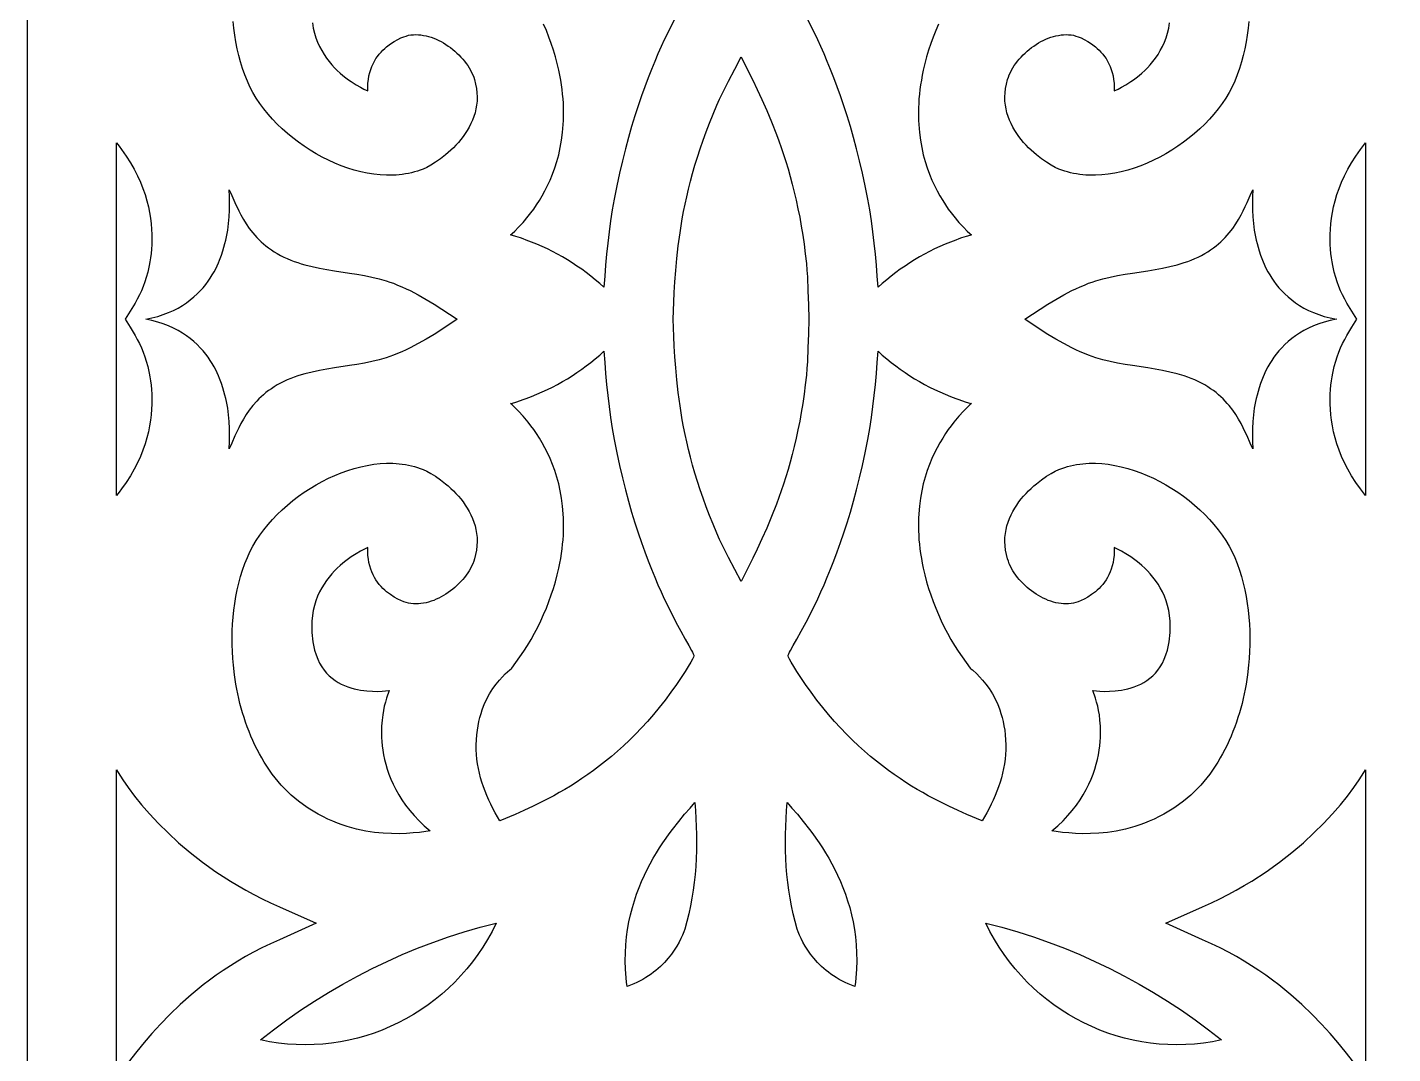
# Model space of a CAD drawing. Extents: x -375 to 375, y -1025 to 1025.
# Drawn here: x -270 to -193.5, y -290.8 to -233.3 of the extents above; entities that cross this region are included whole.
import ezdxf

# ---------------------------------------------------------------- set-up
doc = ezdxf.new("R2010")
doc.units = 0
doc.layers.add('LAYER_1', color=18, linetype='CONTINUOUS')
doc.layers.add('LAYER_2', color=174, linetype='CONTINUOUS')

msp = doc.modelspace()

# ---------------------------------------------------------------- linework, layer by layer
at = {"layer": 'LAYER_1'}
for points in [[(-254.019, -233.037), (-253.97, -233.327), (-253.904, -233.605), (-253.823, -233.87), (-253.728, -234.122), (-253.62, -234.362), (-253.5, -234.589), (-253.371, -234.804), (-253.234, -235.007), (-253.089, -235.198), (-252.939, -235.378), (-252.785, -235.546), (-252.628, -235.703), (-252.47, -235.849), (-252.312, -235.985), (-252.156, -236.109), (-252.002, -236.223), (-251.853, -236.327), (-251.574, -236.505), (-251.329, -236.645), (-251.13, -236.747), (-250.915, -236.846), (-250.918, -236.621), (-250.908, -236.406), (-250.886, -236.201), (-250.852, -236.007), (-250.808, -235.822), (-250.754, -235.647), (-250.692, -235.481), (-250.621, -235.325), (-250.543, -235.177), (-250.458, -235.038), (-250.368, -234.908), (-250.273, -234.785), (-250.174, -234.671), (-250.072, -234.565), (-249.968, -234.466), (-249.862, -234.374), (-249.649, -234.212), (-249.44, -234.077), (-249.241, -233.967), (-249.059, -233.88), (-248.901, -233.814), (-248.774, -233.768), (-248.635, -233.728), (-248.498, -233.707), (-248.359, -233.694), (-248.219, -233.691), (-248.078, -233.696), (-247.935, -233.71), (-247.793, -233.731), (-247.65, -233.761), (-247.507, -233.797), (-247.365, -233.841), (-247.223, -233.892), (-247.082, -233.95), (-246.943, -234.014), (-246.806, -234.084), (-246.671, -234.16), (-246.537, -234.242), (-246.407, -234.329), (-246.28, -234.421), (-246.155, -234.517), (-246.035, -234.618), (-245.918, -234.724), (-245.806, -234.833), (-245.698, -234.946), (-245.595, -235.062), (-245.497, -235.181), (-245.405, -235.303), (-245.318, -235.428), (-245.238, -235.555), (-245.164, -235.684), (-245.096, -235.815), (-245.036, -235.947), (-244.983, -236.08), (-244.938, -236.214), (-244.872, -236.463), (-244.825, -236.707), (-244.797, -236.947), (-244.787, -237.182), (-244.794, -237.412), (-244.817, -237.637), (-244.854, -237.857), (-244.906, -238.071), (-244.971, -238.28), (-245.047, -238.483), (-245.135, -238.681), (-245.233, -238.872), (-245.34, -239.058), (-245.456, -239.237), (-245.578, -239.409), (-245.707, -239.575), (-245.84, -239.735), (-245.979, -239.887), (-246.12, -240.033), (-246.264, -240.172), (-246.409, -240.303), (-246.554, -240.427), (-246.843, -240.651), (-247.121, -240.845), (-247.381, -241.006), (-247.616, -241.133), (-247.817, -241.225), (-247.978, -241.286), (-248.14, -241.342), (-248.305, -241.391), (-248.472, -241.435), (-248.64, -241.472), (-248.811, -241.504), (-248.982, -241.53), (-249.156, -241.55), (-249.331, -241.565), (-249.507, -241.574), (-249.863, -241.577), (-250.222, -241.558), (-250.584, -241.519), (-250.948, -241.461), (-251.313, -241.383), (-251.678, -241.288), (-252.042, -241.175), (-252.404, -241.045), (-252.763, -240.899), (-253.118, -240.738), (-253.469, -240.562), (-253.814, -240.372), (-254.152, -240.168), (-254.483, -239.952), (-254.805, -239.724), (-255.118, -239.484), (-255.421, -239.234), (-255.712, -238.974), (-255.991, -238.705), (-256.256, -238.427), (-256.508, -238.142), (-256.744, -237.849), (-256.965, -237.55), (-257.169, -237.245), (-257.354, -236.934), (-257.521, -236.62), (-257.668, -236.301), (-257.81, -235.948), (-257.938, -235.589), (-258.052, -235.224), (-258.153, -234.854), (-258.24, -234.48), (-258.315, -234.101), (-258.377, -233.72), (-258.427, -233.336), (-258.466, -232.951)], [(-233.647, -232.678), (-233.96, -233.286), (-234.298, -233.981), (-234.474, -234.362), (-234.654, -234.766), (-234.836, -235.192), (-235.021, -235.642), (-235.207, -236.114), (-235.394, -236.61), (-235.58, -237.13), (-235.765, -237.674), (-235.948, -238.242), (-236.128, -238.834), (-236.305, -239.45), (-236.477, -240.092), (-236.644, -240.758), (-236.805, -241.45), (-236.96, -242.167), (-237.106, -242.909), (-237.215, -243.522), (-237.31, -244.138), (-237.393, -244.755), (-237.466, -245.374), (-237.53, -245.994), (-237.586, -246.614), (-237.635, -247.236), (-237.68, -247.857), (-237.92, -247.643), (-238.166, -247.434), (-238.416, -247.232), (-238.67, -247.036), (-238.929, -246.847), (-239.192, -246.664), (-239.459, -246.488), (-239.731, -246.318), (-240.006, -246.156), (-240.285, -246), (-240.568, -245.851), (-240.854, -245.709), (-241.144, -245.574), (-241.437, -245.446), (-241.733, -245.325), (-242.032, -245.212), (-242.206, -245.143), (-242.364, -245.086), (-242.629, -245.001), (-242.815, -244.949), (-242.913, -244.922), (-242.832, -244.845), (-242.681, -244.703), (-242.471, -244.493), (-242.215, -244.218), (-241.927, -243.876), (-241.774, -243.68), (-241.618, -243.468), (-241.46, -243.239), (-241.302, -242.993), (-241.145, -242.73), (-240.991, -242.451), (-240.841, -242.155), (-240.698, -241.842), (-240.562, -241.512), (-240.435, -241.166), (-240.32, -240.802), (-240.216, -240.422), (-240.127, -240.025), (-240.053, -239.612), (-239.997, -239.181), (-239.959, -238.733), (-239.948, -238.503), (-239.941, -238.269), (-239.941, -238.03), (-239.946, -237.787), (-239.957, -237.54), (-239.974, -237.289), (-239.998, -237.033), (-240.027, -236.773), (-240.064, -236.509), (-240.107, -236.241), (-240.158, -235.968), (-240.216, -235.692), (-240.305, -235.314), (-240.405, -234.938), (-240.515, -234.564), (-240.637, -234.193), (-240.768, -233.825), (-240.91, -233.46), (-241.062, -233.099)], [(-218.937, -233.099), (-219.089, -233.46), (-219.231, -233.825), (-219.363, -234.193), (-219.484, -234.564), (-219.595, -234.938), (-219.695, -235.314), (-219.784, -235.692), (-219.842, -235.968), (-219.892, -236.241), (-219.936, -236.509), (-219.972, -236.773), (-220.002, -237.033), (-220.025, -237.289), (-220.042, -237.54), (-220.053, -237.787), (-220.059, -238.03), (-220.058, -238.269), (-220.052, -238.503), (-220.041, -238.733), (-220.003, -239.181), (-219.946, -239.612), (-219.873, -240.025), (-219.783, -240.422), (-219.68, -240.802), (-219.564, -241.166), (-219.437, -241.512), (-219.302, -241.842), (-219.158, -242.155), (-219.008, -242.451), (-218.854, -242.73), (-218.697, -242.993), (-218.539, -243.239), (-218.381, -243.468), (-218.225, -243.68), (-218.073, -243.876), (-217.784, -244.218), (-217.529, -244.493), (-217.319, -244.703), (-217.167, -244.845), (-217.087, -244.922), (-217.184, -244.949), (-217.371, -245.001), (-217.635, -245.086), (-217.794, -245.143), (-217.968, -245.212), (-218.267, -245.325), (-218.563, -245.446), (-218.856, -245.574), (-219.146, -245.709), (-219.432, -245.851), (-219.714, -246), (-219.994, -246.156), (-220.269, -246.318), (-220.54, -246.488), (-220.807, -246.664), (-221.071, -246.847), (-221.329, -247.036), (-221.584, -247.232), (-221.834, -247.434), (-222.079, -247.643), (-222.32, -247.857), (-222.364, -247.236), (-222.414, -246.614), (-222.47, -245.994), (-222.534, -245.374), (-222.606, -244.755), (-222.69, -244.138), (-222.785, -243.522), (-222.893, -242.909), (-223.04, -242.167), (-223.194, -241.45), (-223.355, -240.758), (-223.522, -240.092), (-223.695, -239.45), (-223.871, -238.834), (-224.052, -238.242), (-224.235, -237.674), (-224.42, -237.13), (-224.606, -236.61), (-224.792, -236.114), (-224.978, -235.642), (-225.163, -235.192), (-225.346, -234.766), (-225.525, -234.362), (-225.702, -233.981), (-226.039, -233.286), (-226.353, -232.678)], [(-201.534, -232.951), (-201.572, -233.336), (-201.623, -233.72), (-201.685, -234.101), (-201.759, -234.48), (-201.847, -234.854), (-201.947, -235.224), (-202.061, -235.589), (-202.189, -235.948), (-202.331, -236.301), (-202.478, -236.62), (-202.645, -236.934), (-202.831, -237.245), (-203.035, -237.55), (-203.255, -237.849), (-203.492, -238.142), (-203.743, -238.427), (-204.009, -238.705), (-204.288, -238.974), (-204.579, -239.234), (-204.881, -239.484), (-205.194, -239.724), (-205.517, -239.952), (-205.847, -240.168), (-206.186, -240.372), (-206.531, -240.562), (-206.881, -240.738), (-207.237, -240.899), (-207.596, -241.045), (-207.958, -241.175), (-208.322, -241.288), (-208.687, -241.383), (-209.051, -241.461), (-209.415, -241.519), (-209.778, -241.558), (-210.137, -241.577), (-210.493, -241.574), (-210.669, -241.565), (-210.844, -241.55), (-211.017, -241.53), (-211.189, -241.504), (-211.359, -241.472), (-211.528, -241.435), (-211.694, -241.391), (-211.859, -241.342), (-212.022, -241.286), (-212.182, -241.225), (-212.383, -241.133), (-212.618, -241.006), (-212.878, -240.845), (-213.157, -240.651), (-213.445, -240.427), (-213.591, -240.303), (-213.736, -240.172), (-213.879, -240.033), (-214.021, -239.887), (-214.159, -239.735), (-214.293, -239.575), (-214.422, -239.409), (-214.544, -239.237), (-214.659, -239.058), (-214.766, -238.872), (-214.864, -238.681), (-214.952, -238.483), (-215.029, -238.28), (-215.094, -238.071), (-215.145, -237.857), (-215.183, -237.637), (-215.206, -237.412), (-215.213, -237.182), (-215.203, -236.947), (-215.175, -236.707), (-215.128, -236.463), (-215.061, -236.214), (-215.016, -236.08), (-214.963, -235.947), (-214.903, -235.815), (-214.836, -235.684), (-214.762, -235.555), (-214.681, -235.428), (-214.595, -235.303), (-214.503, -235.181), (-214.405, -235.062), (-214.302, -234.946), (-214.194, -234.833), (-214.081, -234.724), (-213.965, -234.618), (-213.844, -234.517), (-213.72, -234.421), (-213.592, -234.329), (-213.462, -234.242), (-213.329, -234.16), (-213.194, -234.084), (-213.056, -234.014), (-212.917, -233.95), (-212.777, -233.892), (-212.635, -233.841), (-212.493, -233.797), (-212.35, -233.761), (-212.207, -233.731), (-212.064, -233.71), (-211.922, -233.696), (-211.78, -233.691), (-211.64, -233.694), (-211.501, -233.707), (-211.364, -233.728), (-211.226, -233.768), (-211.098, -233.814), (-210.94, -233.88), (-210.759, -233.967), (-210.56, -234.077), (-210.351, -234.212), (-210.138, -234.374), (-210.032, -234.466), (-209.927, -234.565), (-209.825, -234.671), (-209.726, -234.785), (-209.631, -234.908), (-209.541, -235.038), (-209.457, -235.177), (-209.379, -235.325), (-209.308, -235.481), (-209.245, -235.647), (-209.191, -235.822), (-209.147, -236.007), (-209.114, -236.201), (-209.092, -236.406), (-209.082, -236.621), (-209.085, -236.846), (-208.87, -236.747), (-208.671, -236.645), (-208.426, -236.505), (-208.146, -236.327), (-207.997, -236.223), (-207.844, -236.109), (-207.687, -235.985), (-207.529, -235.849), (-207.371, -235.703), (-207.214, -235.546), (-207.06, -235.378), (-206.91, -235.198), (-206.766, -235.007), (-206.628, -234.804), (-206.499, -234.589), (-206.38, -234.362), (-206.272, -234.122), (-206.176, -233.87), (-206.095, -233.605), (-206.029, -233.327), (-205.98, -233.037)], [(-265, -292.167), (-265, -274.909), (-264.911, -275.059), (-264.648, -275.467), (-264.341, -275.908), (-263.99, -276.377), (-263.592, -276.871), (-263.146, -277.383), (-262.653, -277.911), (-262.111, -278.449), (-261.518, -278.994), (-260.873, -279.54), (-260.176, -280.082), (-259.426, -280.618), (-258.621, -281.141), (-258.197, -281.397), (-257.76, -281.648), (-257.308, -281.894), (-256.843, -282.134), (-256.362, -282.367), (-255.868, -282.594), (-253.806, -283.513), (-255.868, -284.432), (-256.368, -284.658), (-256.851, -284.892), (-257.318, -285.133), (-257.768, -285.381), (-258.202, -285.634), (-258.62, -285.893), (-259.023, -286.156), (-259.41, -286.422), (-259.783, -286.692), (-260.142, -286.965), (-260.818, -287.515), (-261.44, -288.067), (-262.012, -288.618), (-262.537, -289.161), (-263.018, -289.691), (-263.456, -290.204), (-263.856, -290.695), (-264.551, -291.587)], [(-195.448, -291.587), (-196.143, -290.695), (-196.543, -290.204), (-196.982, -289.691), (-197.462, -289.161), (-197.987, -288.618), (-198.559, -288.067), (-199.182, -287.515), (-199.857, -286.965), (-200.216, -286.692), (-200.589, -286.422), (-200.977, -286.156), (-201.38, -285.893), (-201.798, -285.634), (-202.232, -285.381), (-202.682, -285.133), (-203.148, -284.892), (-203.632, -284.658), (-204.132, -284.432), (-206.194, -283.513), (-204.132, -282.594), (-203.637, -282.367), (-203.157, -282.134), (-202.691, -281.894), (-202.239, -281.648), (-201.802, -281.397), (-201.378, -281.141), (-200.574, -280.618), (-199.823, -280.082), (-199.126, -279.54), (-198.482, -278.994), (-197.889, -278.449), (-197.346, -277.911), (-196.853, -277.383), (-196.408, -276.871), (-196.01, -276.377), (-195.658, -275.908), (-195.351, -275.467), (-195.088, -275.059), (-195, -274.91), (-195, -292.166)]]:
    msp.add_lwpolyline(points, dxfattribs=at)
for points in [[(-230.345, -263.679), (-230.694, -263.007), (-231.035, -262.331), (-231.198, -261.989), (-231.353, -261.644), (-231.566, -261.144), (-231.766, -260.65), (-231.953, -260.162), (-232.127, -259.682), (-232.289, -259.208), (-232.44, -258.741), (-232.58, -258.282), (-232.71, -257.83), (-232.829, -257.386), (-232.939, -256.949), (-233.039, -256.521), (-233.131, -256.1), (-233.214, -255.688), (-233.289, -255.284), (-233.357, -254.889), (-233.418, -254.503), (-233.52, -253.757), (-233.6, -253.049), (-233.661, -252.378), (-233.706, -251.748), (-233.739, -251.158), (-233.764, -250.612), (-233.804, -249.649), (-233.764, -248.687), (-233.739, -248.14), (-233.706, -247.551), (-233.661, -246.92), (-233.6, -246.25), (-233.52, -245.541), (-233.418, -244.796), (-233.357, -244.409), (-233.289, -244.014), (-233.214, -243.61), (-233.131, -243.198), (-233.039, -242.778), (-232.939, -242.349), (-232.829, -241.913), (-232.71, -241.468), (-232.58, -241.016), (-232.44, -240.557), (-232.289, -240.091), (-232.127, -239.617), (-231.953, -239.136), (-231.766, -238.649), (-231.566, -238.155), (-231.353, -237.654), (-231.198, -237.309), (-231.035, -236.967), (-230.694, -236.291), (-230.345, -235.619), (-230, -234.945), (-229.581, -235.773), (-229.343, -236.25), (-229.09, -236.769), (-228.827, -237.332), (-228.558, -237.938), (-228.285, -238.589), (-228.014, -239.284), (-227.88, -239.649), (-227.747, -240.025), (-227.617, -240.412), (-227.489, -240.811), (-227.365, -241.221), (-227.244, -241.643), (-227.127, -242.077), (-227.015, -242.523), (-226.908, -242.98), (-226.806, -243.449), (-226.71, -243.931), (-226.621, -244.424), (-226.539, -244.929), (-226.464, -245.447), (-226.397, -245.976), (-226.338, -246.518), (-226.305, -246.897), (-226.281, -247.277), (-226.247, -248.047), (-226.224, -248.834), (-226.196, -249.649), (-226.224, -250.464), (-226.247, -251.252), (-226.281, -252.021), (-226.305, -252.402), (-226.338, -252.78), (-226.397, -253.322), (-226.464, -253.852), (-226.539, -254.369), (-226.621, -254.875), (-226.71, -255.368), (-226.806, -255.849), (-226.908, -256.318), (-227.015, -256.776), (-227.127, -257.221), (-227.244, -257.655), (-227.365, -258.077), (-227.489, -258.488), (-227.617, -258.886), (-227.747, -259.274), (-227.88, -259.65), (-228.014, -260.014), (-228.285, -260.71), (-228.558, -261.36), (-228.827, -261.966), (-229.09, -262.529), (-229.343, -263.049), (-229.581, -263.526), (-230, -264.354)], [(-264.998, -249.649), (-264.998, -239.762), (-264.851, -239.948), (-264.712, -240.134), (-264.453, -240.505), (-264.22, -240.874), (-264.011, -241.24), (-263.826, -241.602), (-263.664, -241.96), (-263.522, -242.314), (-263.401, -242.662), (-263.299, -243.004), (-263.214, -243.34), (-263.146, -243.668), (-263.094, -243.989), (-263.056, -244.301), (-263.031, -244.604), (-263.018, -244.897), (-263.015, -245.18), (-263.023, -245.453), (-263.039, -245.713), (-263.062, -245.962), (-263.091, -246.198), (-263.126, -246.42), (-263.164, -246.628), (-263.248, -247.001), (-263.334, -247.31), (-263.411, -247.55), (-263.507, -247.806), (-263.606, -248.047), (-263.716, -248.284), (-263.835, -248.516), (-263.962, -248.746), (-264.231, -249.199), (-264.511, -249.649), (-264.231, -250.1), (-263.962, -250.553), (-263.835, -250.782), (-263.716, -251.015), (-263.606, -251.251), (-263.507, -251.492), (-263.411, -251.748), (-263.334, -251.989), (-263.248, -252.298), (-263.164, -252.67), (-263.126, -252.878), (-263.091, -253.101), (-263.062, -253.337), (-263.039, -253.585), (-263.023, -253.846), (-263.015, -254.118), (-263.018, -254.401), (-263.031, -254.695), (-263.056, -254.998), (-263.094, -255.31), (-263.146, -255.63), (-263.214, -255.959), (-263.299, -256.294), (-263.401, -256.637), (-263.522, -256.985), (-263.664, -257.338), (-263.826, -257.696), (-264.011, -258.059), (-264.22, -258.425), (-264.453, -258.793), (-264.712, -259.164), (-264.851, -259.35), (-264.998, -259.537)], [(-195.288, -259.164), (-195.547, -258.793), (-195.78, -258.425), (-195.988, -258.059), (-196.173, -257.696), (-196.336, -257.338), (-196.477, -256.985), (-196.598, -256.637), (-196.701, -256.294), (-196.785, -255.959), (-196.853, -255.63), (-196.906, -255.31), (-196.944, -254.998), (-196.969, -254.695), (-196.982, -254.401), (-196.984, -254.118), (-196.977, -253.846), (-196.961, -253.585), (-196.938, -253.337), (-196.908, -253.101), (-196.874, -252.878), (-196.835, -252.67), (-196.751, -252.298), (-196.666, -251.989), (-196.588, -251.748), (-196.493, -251.492), (-196.393, -251.251), (-196.283, -251.015), (-196.164, -250.782), (-196.038, -250.553), (-195.769, -250.1), (-195.488, -249.649), (-195.769, -249.199), (-196.038, -248.746), (-196.164, -248.516), (-196.283, -248.284), (-196.393, -248.047), (-196.493, -247.806), (-196.588, -247.55), (-196.666, -247.31), (-196.751, -247.001), (-196.835, -246.628), (-196.874, -246.42), (-196.908, -246.198), (-196.938, -245.962), (-196.961, -245.713), (-196.977, -245.453), (-196.984, -245.18), (-196.982, -244.897), (-196.969, -244.604), (-196.944, -244.301), (-196.906, -243.989), (-196.853, -243.668), (-196.785, -243.34), (-196.701, -243.004), (-196.598, -242.662), (-196.477, -242.314), (-196.336, -241.96), (-196.173, -241.602), (-195.988, -241.24), (-195.78, -240.874), (-195.547, -240.505), (-195.288, -240.134), (-195.002, -239.762), (-195.002, -249.649), (-195.002, -259.537)], [(-258.665, -256.528), (-258.659, -256.148), (-258.663, -255.768), (-258.681, -255.389), (-258.715, -255.011), (-258.766, -254.637), (-258.799, -254.451), (-258.837, -254.267), (-258.88, -254.084), (-258.929, -253.902), (-258.981, -253.691), (-259.034, -253.495), (-259.113, -253.251), (-259.219, -252.966), (-259.284, -252.812), (-259.357, -252.651), (-259.439, -252.484), (-259.531, -252.312), (-259.633, -252.137), (-259.745, -251.959), (-259.868, -251.78), (-260.003, -251.6), (-260.149, -251.422), (-260.308, -251.245), (-260.48, -251.07), (-260.666, -250.9), (-260.865, -250.735), (-261.079, -250.576), (-261.307, -250.424), (-261.551, -250.28), (-261.811, -250.146), (-262.088, -250.022), (-262.381, -249.909), (-262.691, -249.809), (-263.02, -249.722), (-263.366, -249.65), (-263.365, -249.649), (-263.366, -249.648), (-263.02, -249.576), (-262.691, -249.49), (-262.381, -249.389), (-262.088, -249.277), (-261.811, -249.153), (-261.551, -249.018), (-261.307, -248.874), (-261.079, -248.722), (-260.865, -248.563), (-260.666, -248.398), (-260.48, -248.228), (-260.308, -248.054), (-260.149, -247.877), (-260.003, -247.698), (-259.868, -247.519), (-259.745, -247.339), (-259.633, -247.162), (-259.531, -246.986), (-259.439, -246.815), (-259.357, -246.648), (-259.284, -246.487), (-259.219, -246.332), (-259.113, -246.048), (-259.034, -245.803), (-258.981, -245.608), (-258.929, -245.396), (-258.88, -245.215), (-258.837, -245.032), (-258.799, -244.847), (-258.766, -244.661), (-258.715, -244.287), (-258.681, -243.909), (-258.663, -243.53), (-258.659, -243.15), (-258.665, -242.771), (-258.68, -242.393), (-258.608, -242.542), (-258.532, -242.712), (-258.361, -243.108), (-258.152, -243.561), (-258.028, -243.802), (-257.889, -244.05), (-257.733, -244.302), (-257.557, -244.556), (-257.36, -244.809), (-257.14, -245.058), (-257.021, -245.18), (-256.895, -245.301), (-256.763, -245.419), (-256.623, -245.535), (-256.476, -245.648), (-256.322, -245.758), (-256.159, -245.865), (-255.989, -245.968), (-255.805, -246.069), (-255.619, -246.163), (-255.429, -246.25), (-255.237, -246.33), (-255.043, -246.404), (-254.846, -246.471), (-254.647, -246.534), (-254.447, -246.591), (-254.04, -246.693), (-253.628, -246.78), (-253.212, -246.857), (-252.792, -246.925), (-251.949, -247.055), (-251.528, -247.123), (-251.109, -247.197), (-250.693, -247.282), (-250.283, -247.381), (-249.878, -247.497), (-249.678, -247.562), (-249.481, -247.634), (-249.243, -247.728), (-249.007, -247.828), (-248.774, -247.934), (-248.543, -248.045), (-248.088, -248.283), (-247.641, -248.537), (-247.2, -248.804), (-246.765, -249.08), (-245.905, -249.649), (-246.765, -250.218), (-247.2, -250.495), (-247.641, -250.762), (-248.088, -251.016), (-248.543, -251.253), (-248.774, -251.365), (-249.007, -251.471), (-249.243, -251.571), (-249.481, -251.665), (-249.678, -251.736), (-249.878, -251.802), (-250.283, -251.918), (-250.693, -252.016), (-251.109, -252.101), (-251.528, -252.176), (-251.949, -252.244), (-252.792, -252.373), (-253.212, -252.442), (-253.628, -252.518), (-254.04, -252.605), (-254.447, -252.707), (-254.647, -252.765), (-254.846, -252.827), (-255.043, -252.895), (-255.237, -252.969), (-255.429, -253.049), (-255.619, -253.135), (-255.805, -253.229), (-255.989, -253.331), (-256.159, -253.434), (-256.322, -253.54), (-256.476, -253.65), (-256.623, -253.763), (-256.763, -253.879), (-256.895, -253.998), (-257.021, -254.118), (-257.14, -254.241), (-257.36, -254.49), (-257.557, -254.742), (-257.733, -254.996), (-257.889, -255.248), (-258.028, -255.496), (-258.152, -255.738), (-258.361, -256.191), (-258.532, -256.586), (-258.608, -256.757), (-258.68, -256.905)], [(-201.468, -256.586), (-201.639, -256.191), (-201.738, -255.97), (-201.848, -255.738), (-201.971, -255.496), (-202.11, -255.248), (-202.267, -254.996), (-202.442, -254.742), (-202.639, -254.49), (-202.746, -254.365), (-202.859, -254.241), (-202.978, -254.118), (-203.104, -253.998), (-203.237, -253.879), (-203.377, -253.763), (-203.524, -253.65), (-203.678, -253.54), (-203.84, -253.434), (-204.01, -253.331), (-204.194, -253.229), (-204.381, -253.135), (-204.57, -253.049), (-204.762, -252.969), (-204.957, -252.895), (-205.153, -252.827), (-205.553, -252.707), (-205.959, -252.605), (-206.371, -252.518), (-206.788, -252.442), (-207.207, -252.373), (-208.051, -252.244), (-208.472, -252.176), (-208.891, -252.101), (-209.306, -252.016), (-209.717, -251.918), (-210.122, -251.802), (-210.321, -251.736), (-210.519, -251.665), (-210.757, -251.571), (-210.992, -251.471), (-211.225, -251.365), (-211.456, -251.253), (-211.911, -251.016), (-212.358, -250.762), (-212.799, -250.495), (-213.235, -250.218), (-214.094, -249.649), (-213.235, -249.08), (-212.799, -248.804), (-212.358, -248.537), (-211.911, -248.283), (-211.456, -248.045), (-211.225, -247.934), (-210.992, -247.828), (-210.757, -247.728), (-210.519, -247.634), (-210.321, -247.562), (-210.122, -247.497), (-209.717, -247.381), (-209.306, -247.282), (-208.891, -247.197), (-208.472, -247.123), (-208.051, -247.055), (-207.207, -246.925), (-206.788, -246.857), (-206.371, -246.78), (-205.959, -246.693), (-205.553, -246.591), (-205.153, -246.471), (-204.957, -246.404), (-204.762, -246.33), (-204.57, -246.25), (-204.381, -246.163), (-204.194, -246.069), (-204.01, -245.968), (-203.84, -245.865), (-203.678, -245.758), (-203.524, -245.648), (-203.377, -245.535), (-203.237, -245.419), (-203.104, -245.301), (-202.978, -245.18), (-202.859, -245.058), (-202.746, -244.934), (-202.639, -244.809), (-202.442, -244.556), (-202.267, -244.302), (-202.11, -244.05), (-201.971, -243.802), (-201.848, -243.561), (-201.738, -243.328), (-201.639, -243.108), (-201.468, -242.712), (-201.319, -242.393), (-201.334, -242.771), (-201.341, -243.15), (-201.336, -243.53), (-201.318, -243.909), (-201.285, -244.287), (-201.234, -244.661), (-201.163, -245.032), (-201.12, -245.215), (-201.07, -245.396), (-201.019, -245.608), (-200.965, -245.803), (-200.887, -246.048), (-200.781, -246.332), (-200.643, -246.648), (-200.56, -246.815), (-200.469, -246.986), (-200.367, -247.162), (-200.255, -247.339), (-200.131, -247.519), (-199.997, -247.698), (-199.85, -247.877), (-199.691, -248.054), (-199.519, -248.228), (-199.334, -248.398), (-199.134, -248.563), (-198.921, -248.722), (-198.692, -248.874), (-198.448, -249.018), (-198.188, -249.153), (-197.912, -249.277), (-197.619, -249.389), (-197.308, -249.49), (-196.98, -249.576), (-196.633, -249.648), (-196.634, -249.649), (-196.633, -249.65), (-196.98, -249.722), (-197.308, -249.809), (-197.619, -249.909), (-197.912, -250.022), (-198.188, -250.146), (-198.448, -250.28), (-198.692, -250.424), (-198.921, -250.576), (-199.134, -250.735), (-199.334, -250.9), (-199.519, -251.07), (-199.691, -251.245), (-199.85, -251.422), (-199.997, -251.6), (-200.131, -251.78), (-200.255, -251.959), (-200.367, -252.137), (-200.469, -252.312), (-200.56, -252.484), (-200.643, -252.651), (-200.781, -252.966), (-200.887, -253.251), (-200.965, -253.495), (-201.019, -253.691), (-201.07, -253.902), (-201.12, -254.084), (-201.163, -254.267), (-201.234, -254.637), (-201.285, -255.011), (-201.318, -255.389), (-201.336, -255.768), (-201.341, -256.148), (-201.334, -256.528), (-201.319, -256.905)], [(-243.645, -277.541), (-243.775, -277.312), (-243.901, -277.078), (-244.021, -276.841), (-244.135, -276.6), (-244.242, -276.355), (-244.342, -276.108), (-244.435, -275.858), (-244.52, -275.605), (-244.596, -275.35), (-244.662, -275.094), (-244.719, -274.835), (-244.766, -274.575), (-244.801, -274.315), (-244.825, -274.053), (-244.838, -273.791), (-244.839, -273.499), (-244.828, -273.218), (-244.808, -272.947), (-244.777, -272.688), (-244.738, -272.439), (-244.69, -272.2), (-244.634, -271.972), (-244.572, -271.754), (-244.503, -271.546), (-244.429, -271.347), (-244.35, -271.159), (-244.267, -270.98), (-244.181, -270.81), (-244.092, -270.65), (-244.001, -270.499), (-243.908, -270.357), (-243.723, -270.099), (-243.541, -269.877), (-243.369, -269.687), (-243.212, -269.531), (-242.965, -269.31), (-242.887, -269.243), (-242.847, -269.205), (-242.614, -268.898), (-242.389, -268.582), (-242.173, -268.26), (-241.965, -267.931), (-241.766, -267.596), (-241.576, -267.254), (-241.395, -266.908), (-241.224, -266.556), (-241.062, -266.199), (-240.91, -265.838), (-240.768, -265.473), (-240.637, -265.105), (-240.515, -264.734), (-240.405, -264.36), (-240.305, -263.985), (-240.216, -263.607), (-240.158, -263.33), (-240.107, -263.057), (-240.064, -262.789), (-240.027, -262.525), (-239.998, -262.265), (-239.974, -262.01), (-239.957, -261.758), (-239.946, -261.511), (-239.941, -261.268), (-239.941, -261.03), (-239.948, -260.795), (-239.959, -260.565), (-239.997, -260.118), (-240.053, -259.687), (-240.127, -259.273), (-240.216, -258.876), (-240.32, -258.496), (-240.435, -258.133), (-240.562, -257.786), (-240.698, -257.457), (-240.841, -257.144), (-240.991, -256.848), (-241.145, -256.568), (-241.302, -256.306), (-241.46, -256.06), (-241.618, -255.83), (-241.774, -255.618), (-241.927, -255.422), (-242.215, -255.08), (-242.471, -254.805), (-242.681, -254.596), (-242.832, -254.453), (-242.913, -254.376), (-242.815, -254.349), (-242.629, -254.297), (-242.364, -254.212), (-242.206, -254.155), (-242.032, -254.087), (-241.733, -253.973), (-241.437, -253.852), (-241.144, -253.724), (-240.854, -253.59), (-240.568, -253.448), (-240.285, -253.299), (-240.006, -253.143), (-239.731, -252.98), (-239.459, -252.811), (-239.192, -252.634), (-238.929, -252.452), (-238.67, -252.262), (-238.416, -252.067), (-238.166, -251.864), (-237.92, -251.656), (-237.68, -251.441), (-237.635, -252.063), (-237.586, -252.684), (-237.53, -253.305), (-237.466, -253.925), (-237.393, -254.544), (-237.31, -255.161), (-237.215, -255.776), (-237.106, -256.389), (-236.96, -257.132), (-236.805, -257.849), (-236.644, -258.54), (-236.477, -259.207), (-236.305, -259.848), (-236.128, -260.465), (-235.948, -261.057), (-235.765, -261.625), (-235.58, -262.168), (-235.394, -262.688), (-235.207, -263.184), (-235.021, -263.657), (-234.836, -264.106), (-234.654, -264.533), (-234.474, -264.936), (-234.298, -265.318), (-233.96, -266.013), (-233.647, -266.621), (-233.365, -267.143), (-233.12, -267.58), (-232.919, -267.936), (-232.768, -268.211), (-232.714, -268.318), (-232.675, -268.406), (-232.651, -268.475), (-232.644, -268.525), (-232.664, -268.585), (-232.722, -268.704), (-232.819, -268.879), (-232.956, -269.11), (-233.135, -269.395), (-233.357, -269.733), (-233.623, -270.123), (-233.934, -270.562), (-234.255, -270.996), (-234.58, -271.413), (-234.909, -271.811), (-235.24, -272.193), (-235.573, -272.559), (-235.908, -272.908), (-236.245, -273.242), (-236.582, -273.561), (-236.92, -273.865), (-237.257, -274.155), (-237.593, -274.431), (-237.928, -274.693), (-238.26, -274.942), (-238.591, -275.179), (-238.918, -275.403), (-239.242, -275.616), (-239.562, -275.817), (-239.877, -276.008), (-240.187, -276.188), (-240.491, -276.357), (-241.081, -276.669), (-241.642, -276.945), (-242.17, -277.189), (-242.66, -277.405), (-243.51, -277.766)], [(-217.34, -277.405), (-217.83, -277.189), (-218.358, -276.945), (-218.918, -276.669), (-219.508, -276.357), (-219.812, -276.188), (-220.123, -276.008), (-220.438, -275.817), (-220.758, -275.616), (-221.081, -275.403), (-221.409, -275.179), (-221.739, -274.942), (-222.072, -274.693), (-222.407, -274.431), (-222.743, -274.155), (-223.08, -273.865), (-223.417, -273.561), (-223.755, -273.242), (-224.091, -272.908), (-224.426, -272.559), (-224.76, -272.193), (-225.091, -271.811), (-225.419, -271.413), (-225.744, -270.996), (-226.065, -270.562), (-226.376, -270.123), (-226.642, -269.733), (-226.864, -269.395), (-227.043, -269.11), (-227.181, -268.879), (-227.277, -268.704), (-227.335, -268.585), (-227.355, -268.525), (-227.348, -268.475), (-227.325, -268.406), (-227.285, -268.318), (-227.231, -268.211), (-227.081, -267.936), (-226.88, -267.58), (-226.635, -267.143), (-226.353, -266.621), (-226.039, -266.013), (-225.702, -265.318), (-225.525, -264.936), (-225.346, -264.533), (-225.163, -264.106), (-224.978, -263.657), (-224.792, -263.184), (-224.606, -262.688), (-224.42, -262.168), (-224.235, -261.625), (-224.052, -261.057), (-223.871, -260.465), (-223.695, -259.848), (-223.522, -259.207), (-223.355, -258.54), (-223.194, -257.849), (-223.04, -257.132), (-222.893, -256.389), (-222.785, -255.776), (-222.69, -255.161), (-222.606, -254.544), (-222.534, -253.925), (-222.47, -253.305), (-222.414, -252.684), (-222.364, -252.063), (-222.32, -251.441), (-222.079, -251.656), (-221.834, -251.864), (-221.584, -252.067), (-221.329, -252.262), (-221.071, -252.452), (-220.807, -252.634), (-220.54, -252.811), (-220.269, -252.98), (-219.994, -253.143), (-219.714, -253.299), (-219.432, -253.448), (-219.146, -253.59), (-218.856, -253.724), (-218.563, -253.852), (-218.267, -253.973), (-217.968, -254.087), (-217.794, -254.155), (-217.635, -254.212), (-217.371, -254.297), (-217.184, -254.349), (-217.087, -254.376), (-217.167, -254.453), (-217.319, -254.596), (-217.529, -254.805), (-217.784, -255.08), (-218.073, -255.422), (-218.225, -255.618), (-218.381, -255.83), (-218.539, -256.06), (-218.697, -256.306), (-218.854, -256.568), (-219.008, -256.848), (-219.158, -257.144), (-219.302, -257.457), (-219.437, -257.786), (-219.564, -258.133), (-219.68, -258.496), (-219.783, -258.876), (-219.873, -259.273), (-219.946, -259.687), (-220.003, -260.118), (-220.041, -260.565), (-220.052, -260.795), (-220.058, -261.03), (-220.059, -261.268), (-220.053, -261.511), (-220.042, -261.758), (-220.025, -262.01), (-220.002, -262.265), (-219.972, -262.525), (-219.936, -262.789), (-219.892, -263.057), (-219.842, -263.33), (-219.784, -263.607), (-219.695, -263.985), (-219.595, -264.36), (-219.484, -264.734), (-219.363, -265.105), (-219.231, -265.473), (-219.089, -265.838), (-218.937, -266.199), (-218.776, -266.556), (-218.604, -266.908), (-218.423, -267.254), (-218.233, -267.596), (-218.034, -267.931), (-217.827, -268.26), (-217.61, -268.582), (-217.385, -268.898), (-217.152, -269.205), (-217.112, -269.243), (-217.034, -269.31), (-216.788, -269.531), (-216.63, -269.687), (-216.458, -269.877), (-216.277, -270.099), (-216.091, -270.357), (-215.999, -270.499), (-215.908, -270.65), (-215.819, -270.81), (-215.733, -270.98), (-215.649, -271.159), (-215.57, -271.347), (-215.496, -271.546), (-215.428, -271.754), (-215.365, -271.972), (-215.31, -272.2), (-215.262, -272.439), (-215.222, -272.688), (-215.192, -272.947), (-215.171, -273.218), (-215.161, -273.499), (-215.162, -273.791), (-215.174, -274.053), (-215.198, -274.315), (-215.234, -274.575), (-215.28, -274.835), (-215.337, -275.094), (-215.404, -275.35), (-215.48, -275.605), (-215.564, -275.858), (-215.657, -276.108), (-215.758, -276.355), (-215.865, -276.6), (-215.979, -276.841), (-216.099, -277.078), (-216.224, -277.312), (-216.354, -277.541), (-216.489, -277.766)], [(-249.595, -278.486), (-250.055, -278.464), (-250.293, -278.443), (-250.536, -278.416), (-250.784, -278.382), (-251.036, -278.34), (-251.291, -278.29), (-251.55, -278.232), (-251.812, -278.164), (-252.077, -278.086), (-252.344, -277.998), (-252.614, -277.9), (-252.885, -277.79), (-253.157, -277.668), (-253.431, -277.534), (-253.705, -277.388), (-253.979, -277.228), (-254.254, -277.054), (-254.528, -276.866), (-254.801, -276.663), (-255.006, -276.499), (-255.204, -276.327), (-255.396, -276.148), (-255.582, -275.962), (-255.763, -275.768), (-255.937, -275.568), (-256.105, -275.361), (-256.268, -275.149), (-256.424, -274.931), (-256.575, -274.707), (-256.72, -274.479), (-256.859, -274.245), (-256.992, -274.007), (-257.119, -273.765), (-257.241, -273.519), (-257.357, -273.27), (-257.467, -273.017), (-257.571, -272.762), (-257.67, -272.503), (-257.763, -272.243), (-257.851, -271.98), (-257.933, -271.716), (-258.009, -271.45), (-258.08, -271.184), (-258.145, -270.916), (-258.205, -270.648), (-258.259, -270.38), (-258.307, -270.112), (-258.351, -269.844), (-258.388, -269.578), (-258.448, -269.047), (-258.478, -268.666), (-258.501, -268.283), (-258.513, -267.897), (-258.517, -267.51), (-258.51, -267.122), (-258.493, -266.735), (-258.466, -266.348), (-258.427, -265.962), (-258.377, -265.578), (-258.315, -265.197), (-258.24, -264.819), (-258.153, -264.444), (-258.052, -264.074), (-257.938, -263.709), (-257.81, -263.35), (-257.668, -262.997), (-257.521, -262.679), (-257.354, -262.364), (-257.169, -262.054), (-256.965, -261.749), (-256.744, -261.45), (-256.508, -261.157), (-256.256, -260.871), (-255.991, -260.593), (-255.712, -260.324), (-255.421, -260.064), (-255.118, -259.814), (-254.805, -259.575), (-254.483, -259.346), (-254.152, -259.13), (-253.814, -258.927), (-253.469, -258.737), (-253.118, -258.561), (-252.763, -258.399), (-252.404, -258.253), (-252.042, -258.124), (-251.678, -258.011), (-251.313, -257.915), (-250.948, -257.838), (-250.584, -257.779), (-250.222, -257.74), (-249.863, -257.722), (-249.507, -257.724), (-249.331, -257.733), (-249.156, -257.748), (-248.982, -257.768), (-248.811, -257.794), (-248.64, -257.826), (-248.472, -257.864), (-248.305, -257.907), (-248.14, -257.957), (-247.978, -258.012), (-247.817, -258.074), (-247.616, -258.166), (-247.381, -258.293), (-247.121, -258.454), (-246.843, -258.647), (-246.554, -258.872), (-246.409, -258.996), (-246.264, -259.127), (-246.12, -259.265), (-245.979, -259.411), (-245.84, -259.564), (-245.707, -259.723), (-245.578, -259.889), (-245.456, -260.062), (-245.34, -260.241), (-245.233, -260.426), (-245.135, -260.618), (-245.047, -260.815), (-244.971, -261.018), (-244.906, -261.227), (-244.854, -261.441), (-244.817, -261.661), (-244.794, -261.886), (-244.787, -262.116), (-244.797, -262.351), (-244.825, -262.591), (-244.872, -262.835), (-244.938, -263.084), (-244.983, -263.218), (-245.036, -263.352), (-245.096, -263.484), (-245.164, -263.615), (-245.238, -263.743), (-245.318, -263.87), (-245.405, -263.995), (-245.497, -264.117), (-245.595, -264.237), (-245.698, -264.353), (-245.806, -264.466), (-245.918, -264.575), (-246.035, -264.68), (-246.155, -264.781), (-246.28, -264.878), (-246.407, -264.97), (-246.537, -265.057), (-246.671, -265.138), (-246.806, -265.214), (-246.943, -265.284), (-247.082, -265.348), (-247.223, -265.406), (-247.365, -265.457), (-247.507, -265.501), (-247.65, -265.538), (-247.793, -265.567), (-247.935, -265.589), (-248.078, -265.602), (-248.219, -265.607), (-248.359, -265.604), (-248.498, -265.592), (-248.635, -265.57), (-248.774, -265.53), (-248.901, -265.484), (-249.059, -265.419), (-249.241, -265.332), (-249.44, -265.222), (-249.649, -265.086), (-249.862, -264.924), (-249.968, -264.833), (-250.072, -264.734), (-250.174, -264.627), (-250.273, -264.513), (-250.368, -264.391), (-250.458, -264.26), (-250.543, -264.121), (-250.621, -263.974), (-250.692, -263.817), (-250.754, -263.651), (-250.808, -263.476), (-250.852, -263.291), (-250.886, -263.097), (-250.908, -262.893), (-250.918, -262.678), (-250.915, -262.453), (-251.13, -262.552), (-251.329, -262.654), (-251.574, -262.793), (-251.853, -262.971), (-252.002, -263.075), (-252.156, -263.189), (-252.312, -263.314), (-252.47, -263.449), (-252.628, -263.595), (-252.785, -263.752), (-252.939, -263.921), (-253.089, -264.1), (-253.234, -264.292), (-253.371, -264.495), (-253.5, -264.71), (-253.62, -264.937), (-253.728, -265.176), (-253.823, -265.428), (-253.904, -265.693), (-253.97, -265.971), (-254.019, -266.262), (-254.05, -266.566), (-254.061, -266.884), (-254.059, -267.048), (-254.051, -267.215), (-254.038, -267.386), (-254.018, -267.561), (-253.993, -267.738), (-253.962, -267.92), (-253.898, -268.201), (-253.819, -268.462), (-253.725, -268.703), (-253.617, -268.925), (-253.497, -269.128), (-253.365, -269.313), (-253.223, -269.482), (-253.073, -269.635), (-252.914, -269.772), (-252.748, -269.894), (-252.577, -270.003), (-252.402, -270.099), (-252.223, -270.182), (-252.042, -270.254), (-251.86, -270.315), (-251.678, -270.366), (-251.497, -270.408), (-251.319, -270.442), (-251.144, -270.468), (-250.974, -270.487), (-250.652, -270.507), (-250.363, -270.509), (-250.115, -270.498), (-249.918, -270.482), (-249.713, -270.455), (-249.86, -270.897), (-249.931, -271.119), (-249.991, -271.344), (-250.045, -271.591), (-250.083, -271.822), (-250.119, -272.116), (-250.144, -272.468), (-250.15, -272.663), (-250.151, -272.871), (-250.144, -273.089), (-250.13, -273.318), (-250.108, -273.557), (-250.075, -273.804), (-250.032, -274.06), (-249.978, -274.323), (-249.91, -274.592), (-249.829, -274.867), (-249.733, -275.148), (-249.622, -275.432), (-249.494, -275.72), (-249.348, -276.01), (-249.184, -276.303), (-249, -276.596), (-248.795, -276.89), (-248.568, -277.183), (-248.319, -277.475), (-248.046, -277.765), (-247.749, -278.052), (-247.426, -278.336), (-248.017, -278.414), (-248.366, -278.448), (-248.748, -278.475), (-249.158, -278.489)], [(-211.252, -278.475), (-211.633, -278.448), (-211.982, -278.414), (-212.574, -278.336), (-212.25, -278.052), (-211.953, -277.765), (-211.68, -277.475), (-211.431, -277.183), (-211.205, -276.89), (-211, -276.596), (-210.816, -276.303), (-210.651, -276.01), (-210.506, -275.72), (-210.378, -275.432), (-210.266, -275.148), (-210.17, -274.867), (-210.089, -274.592), (-210.022, -274.323), (-209.967, -274.06), (-209.924, -273.804), (-209.892, -273.557), (-209.869, -273.318), (-209.855, -273.089), (-209.849, -272.871), (-209.849, -272.663), (-209.855, -272.468), (-209.88, -272.116), (-209.916, -271.822), (-209.955, -271.591), (-210.008, -271.344), (-210.069, -271.119), (-210.139, -270.897), (-210.286, -270.455), (-210.081, -270.482), (-209.884, -270.498), (-209.637, -270.509), (-209.347, -270.507), (-209.026, -270.487), (-208.856, -270.468), (-208.681, -270.442), (-208.502, -270.408), (-208.322, -270.366), (-208.14, -270.315), (-207.958, -270.254), (-207.777, -270.182), (-207.598, -270.099), (-207.422, -270.003), (-207.251, -269.894), (-207.086, -269.772), (-206.927, -269.635), (-206.776, -269.482), (-206.634, -269.313), (-206.503, -269.128), (-206.383, -268.925), (-206.275, -268.703), (-206.181, -268.462), (-206.101, -268.201), (-206.038, -267.92), (-206.006, -267.738), (-205.981, -267.561), (-205.962, -267.386), (-205.949, -267.215), (-205.941, -267.048), (-205.938, -266.884), (-205.949, -266.566), (-205.98, -266.262), (-206.029, -265.971), (-206.095, -265.693), (-206.176, -265.428), (-206.272, -265.176), (-206.38, -264.937), (-206.499, -264.71), (-206.628, -264.495), (-206.766, -264.292), (-206.91, -264.1), (-207.06, -263.921), (-207.214, -263.752), (-207.371, -263.595), (-207.529, -263.449), (-207.687, -263.314), (-207.844, -263.189), (-207.997, -263.075), (-208.146, -262.971), (-208.426, -262.793), (-208.671, -262.654), (-208.87, -262.552), (-209.085, -262.453), (-209.082, -262.678), (-209.092, -262.893), (-209.114, -263.097), (-209.147, -263.291), (-209.191, -263.476), (-209.245, -263.651), (-209.308, -263.817), (-209.379, -263.974), (-209.457, -264.121), (-209.541, -264.26), (-209.631, -264.391), (-209.726, -264.513), (-209.825, -264.627), (-209.927, -264.734), (-210.032, -264.833), (-210.138, -264.924), (-210.351, -265.086), (-210.56, -265.222), (-210.759, -265.332), (-210.94, -265.419), (-211.098, -265.484), (-211.226, -265.53), (-211.364, -265.57), (-211.501, -265.592), (-211.64, -265.604), (-211.78, -265.607), (-211.922, -265.602), (-212.064, -265.589), (-212.207, -265.567), (-212.35, -265.538), (-212.493, -265.501), (-212.635, -265.457), (-212.777, -265.406), (-212.917, -265.348), (-213.056, -265.284), (-213.194, -265.214), (-213.329, -265.138), (-213.462, -265.057), (-213.592, -264.97), (-213.72, -264.878), (-213.844, -264.781), (-213.965, -264.68), (-214.081, -264.575), (-214.194, -264.466), (-214.302, -264.353), (-214.405, -264.237), (-214.503, -264.117), (-214.595, -263.995), (-214.681, -263.87), (-214.762, -263.743), (-214.836, -263.615), (-214.903, -263.484), (-214.963, -263.352), (-215.016, -263.218), (-215.061, -263.084), (-215.128, -262.835), (-215.175, -262.591), (-215.203, -262.351), (-215.213, -262.116), (-215.206, -261.886), (-215.183, -261.661), (-215.145, -261.441), (-215.094, -261.227), (-215.029, -261.018), (-214.952, -260.815), (-214.864, -260.618), (-214.766, -260.426), (-214.659, -260.241), (-214.544, -260.062), (-214.422, -259.889), (-214.293, -259.723), (-214.159, -259.564), (-214.021, -259.411), (-213.879, -259.265), (-213.736, -259.127), (-213.591, -258.996), (-213.445, -258.872), (-213.157, -258.647), (-212.878, -258.454), (-212.618, -258.293), (-212.383, -258.166), (-212.182, -258.074), (-212.022, -258.012), (-211.859, -257.957), (-211.694, -257.907), (-211.528, -257.864), (-211.359, -257.826), (-211.189, -257.794), (-211.017, -257.768), (-210.844, -257.748), (-210.669, -257.733), (-210.493, -257.724), (-210.137, -257.722), (-209.778, -257.74), (-209.415, -257.779), (-209.051, -257.838), (-208.687, -257.915), (-208.322, -258.011), (-207.958, -258.124), (-207.596, -258.253), (-207.237, -258.399), (-206.881, -258.561), (-206.531, -258.737), (-206.186, -258.927), (-205.847, -259.13), (-205.517, -259.346), (-205.194, -259.575), (-204.881, -259.814), (-204.579, -260.064), (-204.288, -260.324), (-204.009, -260.593), (-203.743, -260.871), (-203.492, -261.157), (-203.255, -261.45), (-203.035, -261.749), (-202.831, -262.054), (-202.645, -262.364), (-202.478, -262.679), (-202.331, -262.997), (-202.189, -263.35), (-202.061, -263.709), (-201.947, -264.074), (-201.847, -264.444), (-201.759, -264.819), (-201.685, -265.197), (-201.623, -265.578), (-201.572, -265.962), (-201.534, -266.348), (-201.506, -266.735), (-201.489, -267.122), (-201.483, -267.51), (-201.486, -267.897), (-201.499, -268.283), (-201.521, -268.666), (-201.552, -269.047), (-201.611, -269.578), (-201.649, -269.844), (-201.692, -270.112), (-201.741, -270.38), (-201.795, -270.648), (-201.855, -270.916), (-201.92, -271.184), (-201.991, -271.45), (-202.067, -271.716), (-202.149, -271.98), (-202.236, -272.243), (-202.329, -272.503), (-202.428, -272.762), (-202.533, -273.017), (-202.643, -273.27), (-202.759, -273.519), (-202.88, -273.765), (-203.008, -274.007), (-203.141, -274.245), (-203.28, -274.479), (-203.425, -274.707), (-203.575, -274.931), (-203.732, -275.149), (-203.894, -275.361), (-204.063, -275.568), (-204.237, -275.768), (-204.417, -275.962), (-204.603, -276.148), (-204.796, -276.327), (-204.994, -276.499), (-205.198, -276.663), (-205.472, -276.866), (-205.746, -277.054), (-206.02, -277.228), (-206.295, -277.388), (-206.569, -277.534), (-206.842, -277.668), (-207.115, -277.79), (-207.386, -277.9), (-207.655, -277.998), (-207.922, -278.086), (-208.187, -278.164), (-208.449, -278.232), (-208.708, -278.29), (-208.964, -278.34), (-209.216, -278.382), (-209.463, -278.416), (-209.706, -278.443), (-209.944, -278.464), (-210.405, -278.486), (-210.842, -278.489)], [(-236.411, -286.813), (-236.437, -286.57), (-236.472, -286.091), (-236.487, -285.623), (-236.481, -285.164), (-236.457, -284.716), (-236.415, -284.279), (-236.356, -283.852), (-236.282, -283.435), (-236.193, -283.029), (-236.09, -282.634), (-235.976, -282.249), (-235.85, -281.876), (-235.713, -281.513), (-235.568, -281.16), (-235.414, -280.819), (-235.253, -280.489), (-235.087, -280.17), (-234.915, -279.862), (-234.739, -279.565), (-234.561, -279.279), (-234.381, -279.004), (-234.2, -278.741), (-234.019, -278.49), (-233.84, -278.249), (-233.49, -277.803), (-233.158, -277.403), (-232.854, -277.05), (-232.585, -276.745), (-232.551, -277.189), (-232.525, -277.635), (-232.506, -278.082), (-232.495, -278.53), (-232.492, -278.979), (-232.499, -279.428), (-232.514, -279.877), (-232.54, -280.325), (-232.576, -280.772), (-232.622, -281.217), (-232.68, -281.661), (-232.75, -282.102), (-232.832, -282.54), (-232.927, -282.975), (-233.035, -283.406), (-233.157, -283.833), (-233.21, -283.994), (-233.281, -284.173), (-233.368, -284.367), (-233.473, -284.574), (-233.597, -284.791), (-233.739, -285.016), (-233.902, -285.244), (-234.086, -285.475), (-234.29, -285.705), (-234.517, -285.931), (-234.767, -286.15), (-234.9, -286.257), (-235.04, -286.361), (-235.185, -286.462), (-235.337, -286.56), (-235.495, -286.654), (-235.659, -286.744), (-235.829, -286.83), (-236.006, -286.912), (-236.19, -286.988), (-236.38, -287.059)], [(-223.81, -286.988), (-223.993, -286.912), (-224.17, -286.83), (-224.341, -286.744), (-224.505, -286.654), (-224.663, -286.56), (-224.814, -286.462), (-224.96, -286.361), (-225.099, -286.257), (-225.233, -286.15), (-225.482, -285.931), (-225.709, -285.705), (-225.914, -285.475), (-226.097, -285.244), (-226.26, -285.016), (-226.403, -284.791), (-226.527, -284.574), (-226.632, -284.367), (-226.719, -284.173), (-226.789, -283.994), (-226.843, -283.833), (-226.965, -283.406), (-227.073, -282.975), (-227.167, -282.54), (-227.249, -282.102), (-227.319, -281.661), (-227.377, -281.217), (-227.424, -280.772), (-227.46, -280.325), (-227.485, -279.877), (-227.501, -279.428), (-227.507, -278.979), (-227.505, -278.53), (-227.494, -278.082), (-227.475, -277.635), (-227.448, -277.189), (-227.415, -276.745), (-227.146, -277.05), (-226.841, -277.403), (-226.51, -277.803), (-226.16, -278.249), (-225.981, -278.49), (-225.8, -278.741), (-225.619, -279.004), (-225.439, -279.279), (-225.26, -279.565), (-225.085, -279.862), (-224.913, -280.17), (-224.746, -280.489), (-224.585, -280.819), (-224.432, -281.16), (-224.286, -281.513), (-224.15, -281.876), (-224.024, -282.249), (-223.909, -282.634), (-223.807, -283.029), (-223.718, -283.435), (-223.644, -283.852), (-223.585, -284.279), (-223.543, -284.716), (-223.518, -285.164), (-223.513, -285.623), (-223.527, -286.091), (-223.562, -286.57), (-223.588, -286.813), (-223.619, -287.059)], [(-254.924, -290.314), (-255.425, -290.283), (-255.928, -290.229), (-256.431, -290.153), (-256.934, -290.054), (-256.197, -289.478), (-255.447, -288.922), (-254.683, -288.388), (-253.906, -287.876), (-253.116, -287.386), (-252.313, -286.917), (-251.499, -286.471), (-250.674, -286.048), (-249.837, -285.647), (-248.991, -285.27), (-248.134, -284.915), (-247.267, -284.584), (-246.392, -284.277), (-245.508, -283.993), (-244.615, -283.734), (-243.715, -283.499), (-243.949, -283.963), (-244.2, -284.413), (-244.468, -284.849), (-244.752, -285.27), (-245.052, -285.677), (-245.366, -286.068), (-245.695, -286.445), (-246.038, -286.806), (-246.395, -287.151), (-246.764, -287.479), (-247.145, -287.792), (-247.537, -288.088), (-247.941, -288.366), (-248.355, -288.628), (-248.779, -288.872), (-249.212, -289.098), (-249.654, -289.306), (-250.104, -289.495), (-250.562, -289.666), (-251.027, -289.818), (-251.498, -289.95), (-251.974, -290.063), (-252.456, -290.157), (-252.943, -290.23), (-253.433, -290.282), (-253.928, -290.314), (-254.425, -290.325)], [(-206.072, -290.314), (-206.566, -290.282), (-207.057, -290.23), (-207.543, -290.157), (-208.025, -290.063), (-208.502, -289.95), (-208.973, -289.818), (-209.437, -289.666), (-209.895, -289.495), (-210.345, -289.306), (-210.787, -289.098), (-211.22, -288.872), (-211.644, -288.628), (-212.058, -288.366), (-212.462, -288.088), (-212.855, -287.792), (-213.236, -287.479), (-213.605, -287.151), (-213.961, -286.806), (-214.304, -286.445), (-214.633, -286.068), (-214.948, -285.677), (-215.248, -285.27), (-215.532, -284.849), (-215.799, -284.413), (-216.05, -283.963), (-216.284, -283.499), (-215.384, -283.734), (-214.492, -283.993), (-213.608, -284.277), (-212.732, -284.584), (-211.866, -284.915), (-211.009, -285.27), (-210.162, -285.647), (-209.326, -286.048), (-208.5, -286.471), (-207.686, -286.917), (-206.884, -287.386), (-206.094, -287.876), (-205.317, -288.388), (-204.552, -288.922), (-203.802, -289.478), (-203.066, -290.054), (-203.569, -290.153), (-204.072, -290.229), (-204.574, -290.283), (-205.075, -290.314), (-205.575, -290.325)]]:
    msp.add_lwpolyline(points, close=True, dxfattribs=at)
at = {"layer": 'LAYER_2'}
msp.add_lwpolyline([(-270, 940), (-270, -940), (270, -940), (270, 940)], close=True, dxfattribs=at)

doc.saveas('drawing.dxf')
